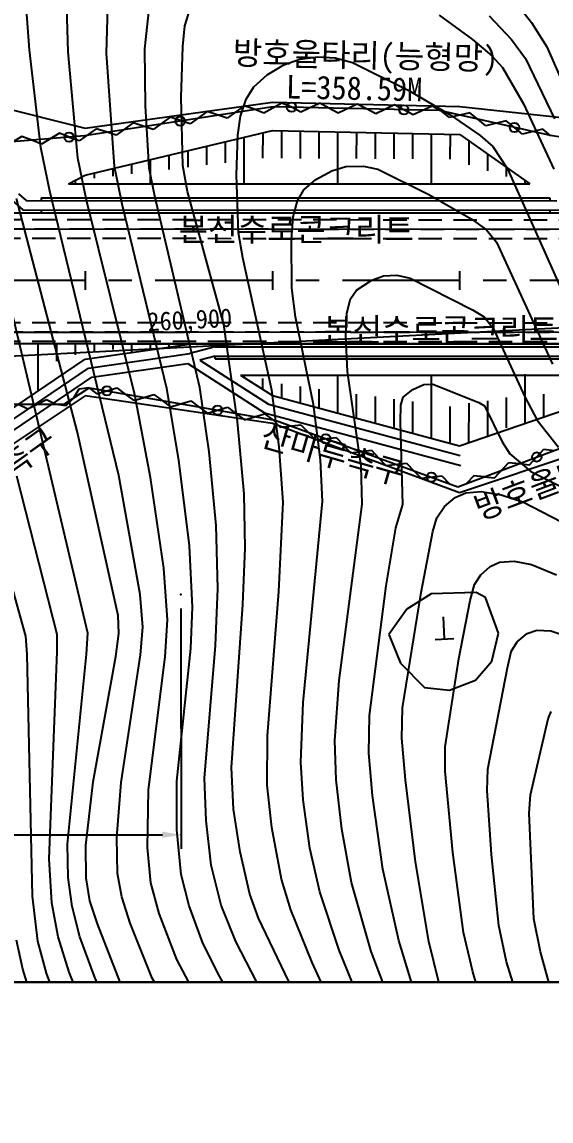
# Model space of a CAD drawing. Header units: millimetres. Extents: x 14054 to 14850, y 1103 to 1809.
# Drawn here: x 14274.6 to 14331.1, y 1376.6 to 1493.9 of the extents above; entities that cross this region are included whole.
import ezdxf
from ezdxf.xclip import XClip

# ---------------------------------------------------------------- set-up
doc = ezdxf.new("R2010")
doc.units = ezdxf.units.MM
doc.header["$LTSCALE"] = 10
doc.header["$MEASUREMENT"] = 0
doc.header["$XCLIPFRAME"] = 2
doc.linetypes.add('CENTER', pattern=[2, 1.25, -0.25, 0.25, -0.25])
doc.linetypes.add('HIDDEN', pattern=[0.375, 0.25, -0.125])
doc.layers.add('TX-PAPR', color=2, linetype='Continuous', plot=False)
doc.layers.add('TZ-BASE', color=253, linetype='Continuous')
doc.layers.add('TZ-CABL', color=4, linetype='Continuous')
doc.styles.add('HANA', font='GulimChe.ttf')
doc.styles.get("Standard").update_dxf_attribs({"font": 'GulimChe.ttf'})
doc.linetypes.add('I_LINE', pattern='A,3.5,["I",Standard,S=1,R=0,X=-1,Y=-0.5],3.5', length=7)
doc.linetypes.add('ZIGZAG', pattern='A,0.0001,-0.2,[131,ltypeshp.shx,S=0.2,R=0,X=-0.2,Y=0],-0.4,[131,ltypeshp.shx,S=0.2,R=180,X=0.2,Y=0],-0.2', length=0.8001)

# ---------------------------------------------------------------- blocks, each defined once
blk = doc.blocks.new('JD-SSG3')
at = {"layer": 'TZ-BASE'}
for p, q in [((134.07, 24.57, 121), (133.45, 32.68, 121)), ((138.2, 24.38, 122), (137.97, 32.14, 122)), ((142.31, 24.22, 123), (142.49, 31.16, 123)), ((185.09, 30.8, 123), (187.69, 27.5, 123)), ((146.37, 24.7, 124), (146.98, 30.33, 124)), ((150.67, 27.16, 125), (151.4, 29.52, 125)), ((177.82, 28.27, 125), (181.39, 25.69, 125)), ((183.17, 28.23, 124), (185.53, 25.69, 124)), ((150.43, 24.95, 125), (150.67, 27.16, 125)), ((187.69, 27.5, 123), (189.32, 24.91, 123)), ((146.47, 18.6, 124), (146.37, 24.7, 124)), ((150.27, 19.48, 125), (150.43, 24.95, 125)), ((181.39, 25.69, 125), (183.45, 23.94, 125)), ((185.53, 25.69, 124), (187.02, 23.64, 124)), ((189.32, 24.91, 123), (192.88, 16.75, 123)), ((135.27, 14.16, 121), (134.07, 24.57, 121)), ((139.24, 13.02, 122), (138.2, 24.38, 122)), ((143.13, 12.11, 123), (142.31, 24.22, 123)), ((161.23, 22.98, 126), (162.92, 23.6, 126)), ((162.92, 23.6, 126), (164.85, 23.83, 126)), ((164.85, 23.83, 126), (166.71, 23.72, 126)), ((166.71, 23.72, 126), (168.57, 23.22, 126)), ((183.45, 23.94, 125), (184.59, 22.68, 125)), ((187.02, 23.64, 124), (190.14, 17.21, 124)), ((159.44, 21.93, 126), (161.23, 22.98, 126)), ((168.57, 23.22, 126), (174.57, 20.23, 126)), ((184.59, 22.68, 125), (186.81, 18.83, 125)), ((120.01, 21.22), (140.01, 16.22)), ((120.01, 21.22), (140.01, 16.22)), ((158.03, 20.64, 126), (159.44, 21.93, 126)), ((157.21, 19.3, 126), (158.03, 20.64, 126)), ((174.57, 20.23, 126), (178.99, 17.65, 126)), ((140.01, 16.22), (160.01, 18.98)), ((140.01, 16.22), (160.01, 18.98)), ((150.45, 12.21, 125), (150.27, 19.48, 125)), ((156.61, 17.5, 126), (157.21, 19.3, 126)), ((161.03, 18.9), (159.08, 17.81)), ((160.01, 18.98), (180.01, 18.53)), ((160.01, 18.98), (180.01, 18.53)), ((162.06, 18.45), (161.03, 18.9)), ((165.07, 18.88), (163.04, 17.93)), ((166.05, 18.36), (165.07, 18.88)), ((169.06, 18.79), (167.04, 17.83)), ((170.05, 18.27), (169.06, 18.79)), ((186.81, 18.83, 125), (190.07, 11.85, 125)), ((120.59, 18.6), (133.36, 7.48)), ((146.86, 11.94, 124), (146.47, 18.6, 124)), ((153.05, 17.98), (151.23, 16.69)), ((154.12, 17.64), (153.05, 17.98)), ((155.18, 17.3), (154.12, 17.64)), ((157.01, 18.59), (155.18, 17.3)), ((158.07, 18.25), (157.01, 18.59)), ((159.08, 17.81), (158.06, 18.26)), ((163.04, 17.93), (162.06, 18.45)), ((167.04, 17.83), (166.05, 18.36)), ((171.04, 17.74), (170.05, 18.27)), ((173.06, 18.7), (171.04, 17.74)), ((174.05, 18.18), (173.06, 18.7)), ((175.03, 17.64), (174.05, 18.17)), ((177.06, 18.58), (175.03, 17.64)), ((178.05, 18.04), (177.06, 18.58)), ((178.91, 17.34), (178.05, 18.04)), ((181.08, 17.87), (178.91, 17.34)), ((178.99, 17.65, 126), (182.19, 15.44, 126)), ((180.01, 18.53), (199.98, 16.38)), ((180.01, 18.53), (199.98, 16.38)), ((181.95, 17.17), (181.08, 17.87)), ((145.15, 16.77), (143.32, 15.48)), ((146.21, 16.43), (145.15, 16.77)), ((149.1, 17.38), (147.28, 16.08)), ((150.16, 17.03), (149.1, 17.38)), ((151.23, 16.69), (150.16, 17.03)), ((156.3, 15.46, 126), (156.61, 17.5, 126)), ((182.81, 16.46), (181.95, 17.17)), ((184.98, 17), (182.81, 16.46)), ((185.85, 16.29), (184.98, 17)), ((133.27, 15.34), (131.36, 14.18)), ((134.31, 14.92), (133.27, 15.34)), ((137.26, 15.67), (135.35, 14.51)), ((138.3, 15.25), (137.26, 15.67)), ((141.19, 16.16), (139.37, 14.87)), ((140, 11.2), (160.01, 15.98)), ((142.26, 15.82), (141.19, 16.16)), ((143.32, 15.48), (142.26, 15.82)), ((147.28, 16.08), (146.21, 16.43)), ((156.17, 11.22, 126), (156.3, 15.46, 126)), ((157, 10.27), (157.01, 15.26)), ((159, 13.01), (159.01, 15.74)), ((160.01, 15.98), (180.01, 15.53)), ((161, 13), (161.01, 15.96)), ((163, 12.99), (163.01, 15.91)), ((165, 12.98), (165.01, 15.87)), ((167, 10.27), (167.01, 15.82)), ((169, 12.96), (169.01, 15.78)), ((171, 12.95), (171.01, 15.73)), ((173, 12.94), (173.01, 15.69)), ((175, 12.93), (175.01, 15.65)), ((177, 10.26), (177.01, 15.6)), ((179, 12.91), (179.01, 15.56)), ((180.01, 15.53), (187.49, 10.26)), ((182.19, 15.44, 126), (183.53, 14.24, 126)), ((186.72, 15.57), (185.85, 16.28)), ((188.89, 16.12), (186.72, 15.57)), ((189.75, 15.41), (188.89, 16.12)), ((135.35, 14.51), (134.31, 14.92)), ((136.23, 9.49, 121), (135.27, 14.16, 121)), ((139.37, 14.87), (138.3, 15.21)), ((153, 12.29), (153, 14.31)), ((155, 12.53), (155.01, 14.78)), ((181, 12.29), (181.01, 14.83)), ((183.53, 14.24, 126), (185.11, 11.88, 126)), ((140.17, 8.51, 122), (139.24, 13.02, 122)), ((149, 11.81), (149, 13.35)), ((151, 12.05), (151, 13.83)), ((183, 11.66), (183, 13.42)), ((143, 11.09), (143, 11.91)), ((143.97, 8.09, 123), (143.13, 12.11, 123)), ((145, 11.33), (145, 12.39)), ((147.46, 8.96, 124), (146.86, 11.94, 124)), ((147, 10.27), (147, 12.87)), ((150.94, 9.45, 125), (150.45, 12.21, 125)), ((166.34, 11.66, 127), (167.84, 12.11, 127)), ((167.84, 12.11, 127), (169.73, 12.16, 127)), ((169.73, 12.16, 127), (171.27, 11.85, 127)), ((171.27, 11.85, 127), (176.72, 9.14, 127)), ((185, 11.04), (185, 12.01)), ((185.11, 11.88, 126), (193.39, -6.73, 126)), ((138.22, 10.28), (140, 11.2)), ((139, 10.28), (139, 10.68)), ((141, 10.86), (141, 11.44)), ((156.38, 5.04, 126), (156.17, 11.22, 126)), ((163.38, 9.64, 127), (164.64, 10.74, 127)), ((164.64, 10.74, 127), (166.34, 11.66, 127)), ((187, 10.26), (187, 10.6)), ((140.3, -37.73, 119), (128.92, 10.43, 119)), ((143.6, -20.87, 121), (136.23, 9.49, 121)), ((138.22, 10.28), (187.49, 10.26)), ((154.82, -4.74, 125), (150.94, 9.45, 125)), ((162.7, 8.45, 127), (163.38, 9.64, 127)), ((139.2, -16.3, 120), (132.69, 8.7, 120)), ((132.91, 9.19), (133.73, 8.48)), ((133.73, 8.48), (190.36, 8.46)), ((135.31, 8.78), (135.31, 8.48)), ((135.31, 8.78), (189.62, 8.76)), ((145.32, -12.27, 122), (140.17, 8.51, 122)), ((152.25, -11.49, 124), (147.46, 8.96, 124)), ((162.21, 6.75, 127), (162.7, 8.45, 127)), ((176.72, 9.14, 127), (181.22, 6.54, 127)), ((189.62, 8.76), (189.62, 8.46)), ((132.19, 7.18), (264.8, 7.13)), ((133.36, 7.48), (190.67, 7.46)), ((135.31, 7.48), (135.31, 7.17)), ((148.74, -11.61, 123), (143.97, 8.09, 123)), ((189.62, 7.46), (189.62, 7.15)), ((162.03, 4.33, 127), (162.21, 6.75, 127)), ((181.22, 6.54, 127), (182.86, 5.37, 127)), ((156.86, 2.35, 126), (156.38, 5.04, 126)), ((182.86, 5.37, 127), (183.95, 4.03, 127)), ((162.08, -0.89, 127), (162.03, 4.33, 127)), ((183.95, 4.03, 127), (189.92, -8.98, 127)), ((159.95, -11.78, 126), (156.86, 2.35, 126)), ((140, 0.95), (140, -1.05)), ((160, 0.94), (160, -1.06)), ((170.63, -0.03, 128), (171.88, 0.45, 128)), ((171.88, 0.45, 128), (173.3, 0.53, 128)), ((173.3, 0.53, 128), (174.71, 0.2, 128)), ((174.71, 0.2, 128), (181.38, -3.2, 128)), ((180, 0.93), (180, -1.07)), ((-0.01, -14.99), (280, -0.47)), ((162.47, -3.92, 127), (162.08, -0.89, 127)), ((168.35, -2, 128), (168.99, -1.08, 128)), ((168.99, -1.08, 128), (170.63, -0.03, 128)), ((167.94, -3.55, 128), (168.35, -2, 128)), ((181.38, -3.2, 128), (182.62, -3.94, 128)), ((164.39, -13.3, 127), (162.47, -3.92, 127)), ((167.84, -6.01, 128), (167.94, -3.55, 128)), ((182.62, -3.94, 128), (183.58, -5.14, 128)), ((156.27, -15.1, 125), (154.82, -4.74, 125)), ((183.58, -5.14, 128), (186.96, -12.5, 128)), ((264.8, -6.86), (0, -6.78)), ((135, -11.86), (135, -6.82)), ((137, -8.66), (137, -6.82)), ((139, -7.99), (139, -6.82)), ((140, -8.47), (151.42, -6.83)), ((141, -7.58), (141, -6.82)), ((142.66, -6.82), (200, -6.84)), ((143, -7.43), (143, -6.82)), ((145, -7.75), (145, -6.82)), ((147, -7.46), (147, -6.83)), ((149, -7.18), (149, -6.83)), ((153.91, -7.13), (153.91, -6.83)), ((168.02, -9.76, 128), (167.84, -6.01, 128)), ((140.37, -9.43), (151.19, -7.87)), ((153.91, -7.13), (151.19, -7.87)), ((153.91, -8.13), (152.27, -8.56)), ((153.91, -7.13), (208.04, -7.14)), ((153.91, -8.43), (153.91, -8.13)), ((153.91, -8.13), (207.69, -8.14)), ((119.99, -22.01), (140, -8.47)), ((140.74, -10.39), (150.96, -8.91)), ((150.96, -8.91), (159.18, -14.18)), ((152.27, -8.56), (159.59, -13.26)), ((153.91, -8.43), (200, -8.44)), ((120.19, -23.08), (140.37, -9.43)), ((120.38, -24.16), (140.74, -10.39)), ((156.61, -10.16), (160, -12.33)), ((156.61, -10.16), (201.93, -10.17)), ((157, -10.41), (157, -10.16)), ((159, -11.69), (159, -10.54)), ((167, -14.21), (167, -10.16)), ((169.49, -19.9, 128), (168.02, -9.76, 128)), ((176.99, -16.89), (177, -10.17)), ((179.99, -17.7), (201.93, -10.17)), ((187, -15.29), (187, -10.05)), ((139.33, -11.65), (138.77, -12.62)), ((140.44, -11.52), (139.33, -11.65)), ((140.36, -11.5), (141.26, -12.17)), ((141.26, -12.17), (143.4, -11.53)), ((143.4, -11.53), (144.3, -12.19)), ((150.03, -19.25, 123), (148.74, -11.61, 123)), ((153.25, -18.34, 124), (152.25, -11.49, 124)), ((161, -12.6), (161, -11.11)), ((163, -13.13), (163, -11.38)), ((165, -13.67), (165, -11.65)), ((173.98, -12.51, 129), (175.01, -11.7, 129)), ((175.01, -11.7, 129), (176.16, -11.18, 129)), ((176.16, -11.18, 129), (177.15, -11.13, 129)), ((177.15, -11.13, 129), (182.05, -13.1, 129)), ((140, -12.36), (119.99, -25.71)), ((140, -12.36), (119.99, -25.71)), ((133.88, -13.77), (135.87, -12.76)), ((135.87, -12.76), (136.87, -13.26)), ((137.98, -13.41), (138.77, -12.61)), ((160, -15.33), (140, -12.36)), ((160, -15.33), (140, -12.36)), ((144.3, -12.19), (145.2, -12.86)), ((145.2, -12.86), (147.34, -12.22)), ((146.99, -21.11, 122), (145.32, -12.27, 122)), ((147.34, -12.22), (148.24, -12.88)), ((148.24, -12.88), (149.14, -13.55)), ((149.14, -13.55), (151.28, -12.91)), ((151.28, -12.91), (152.18, -13.57)), ((160.74, -17.81, 126), (159.95, -11.78, 126)), ((160, -12.33), (179.99, -17.7)), ((169, -14.74), (169, -12.19)), ((171, -15.28), (171, -12.46)), ((173, -15.82), (173, -12.73)), ((173.73, -13.36, 129), (173.98, -12.51, 129)), ((185, -15.81), (185, -12.55)), ((186.96, -12.5, 128), (188.29, -14.96, 128)), ((189, -14.58), (189, -12.19)), ((132.87, -13.27), (133.88, -13.77)), ((136.88, -13.26), (137.98, -13.41)), ((152.18, -13.57), (153.08, -14.24)), ((153.08, -14.24), (155.22, -13.6)), ((155.22, -13.6), (156.12, -14.26)), ((159.59, -13.26), (180.06, -18.75)), ((165.14, -19.21, 127), (164.39, -13.3, 127)), ((173.68, -15.15, 129), (173.73, -13.36, 129)), ((175, -16.35), (175, -12.99)), ((178.99, -17.43), (179, -13.53)), ((180.99, -17.29), (181, -13.16)), ((182.05, -13.1, 129), (182.66, -13.46, 129)), ((182.66, -13.46, 129), (184.54, -17.29, 129)), ((183, -16.62), (183, -12.92)), ((156.12, -14.26), (157.02, -14.93)), ((156.98, -22.84, 125), (156.27, -15.1, 125)), ((157.02, -14.93), (159.16, -14.29)), ((159.16, -14.29), (160.06, -14.95)), ((159.18, -14.18), (180.12, -19.8)), ((160.07, -14.91), (160.84, -15.72)), ((173.92, -23.99, 129), (173.68, -15.15, 129)), ((188.29, -14.96, 128), (190.55, -17.87, 128)), ((143.53, -35.85, 120), (139.2, -16.3, 120)), ((179.99, -22.72), (160, -15.33)), ((179.99, -22.72), (160, -15.33)), ((160.84, -15.72), (163.06, -15.46)), ((163.06, -15.46), (163.83, -16.27)), ((163.83, -16.27), (164.6, -17.08)), ((200, -16.03), (179.99, -22.72)), ((200, -16.03), (179.99, -22.72)), ((164.6, -17.08), (166.82, -16.83)), ((166.82, -16.83), (167.59, -17.64)), ((184.54, -17.29, 129), (185.37, -18.57, 129)), ((154, -26.24, 124), (153.25, -18.34, 124)), ((161.15, -23.75, 126), (160.74, -17.81, 126)), ((167.59, -17.64), (168.36, -18.45)), ((168.36, -18.45), (170.58, -18.19)), ((170.58, -18.19), (171.35, -19)), ((185.37, -18.57, 129), (187.6, -20.46, 129)), ((187.47, -19.73), (188.99, -18.09)), ((188.99, -18.09), (190.1, -18.21)), ((151.14, -28.4, 123), (150.03, -19.25, 123)), ((165.37, -23.67, 127), (165.14, -19.21, 127)), ((169.6, -23.93, 128), (169.49, -19.9, 128)), ((171.35, -19), (172.12, -19.81)), ((172.12, -19.81), (174.34, -19.56)), ((174.34, -19.56), (175.11, -20.37)), ((183.73, -21.14), (185.25, -19.5)), ((185.25, -19.5), (186.36, -19.61)), ((186.36, -19.61), (187.47, -19.73)), ((137.01, -37.87, 118), (132.73, -20.95, 118)), ((145.89, -33.61, 121), (143.6, -20.87, 121)), ((148.41, -30.8, 122), (146.99, -21.11, 122)), ((175.11, -20.37), (175.88, -21.18)), ((175.88, -21.18), (178.1, -20.92)), ((178.1, -20.92), (178.87, -21.73)), ((181.5, -20.91), (180.74, -21.73)), ((182.62, -21.02), (181.5, -20.91)), ((182.62, -21.02), (183.73, -21.14)), ((187.6, -20.46, 129), (190.93, -22.12, 129)), ((133.67, -38.03, 117), (129.6, -23.43, 117)), ((157.1, -28.66, 125), (156.98, -22.84, 125)), ((178.38, -24.19, 130), (179.51, -23.25, 130)), ((179.51, -23.25, 130), (180.65, -22.75, 130)), ((180.65, -22.75, 130), (182.3, -22.61, 130)), ((182.3, -22.61, 130), (184.45, -22.94, 130)), ((184.45, -22.94, 130), (186.74, -23.7, 130)), ((160.68, -33.28, 126), (161.15, -23.75, 126)), ((163.3, -45.12, 127), (165.37, -23.67, 127)), ((167.13, -42.77, 128), (169.6, -23.93, 128)), ((173.17, -26.48, 129), (173.92, -23.99, 129)), ((177.55, -25.39, 130), (178.38, -24.19, 130)), ((186.74, -23.7, 130), (190.87, -25.83, 130)), ((177.13, -26.86, 130), (177.55, -25.39, 130)), ((154.19, -32.95, 124), (154, -26.24, 124)), ((172.17, -32.67, 129), (173.17, -26.48, 129)), ((175.9, -33.38, 130), (177.13, -26.86, 130)), ((151.48, -34.95, 123), (151.14, -28.4, 123)), ((156.86, -34.66, 125), (157.1, -28.66, 125)), ((183.26, -30.61, 131), (184.26, -30.16, 131)), ((184.26, -30.16, 131), (185.83, -30.05, 131)), ((185.83, -30.05, 131), (187.66, -30.39, 131)), ((187.66, -30.39, 131), (190.33, -31.49, 131)), ((148.82, -36.3, 122), (148.41, -30.8, 122)), ((181.57, -32.53, 131), (182.26, -31.48, 131)), ((182.26, -31.48, 131), (183.26, -30.61, 131)), ((170.37, -46.51, 129), (172.17, -32.67, 129)), ((181.11, -34.25, 131), (181.57, -32.53, 131)), ((146.18, -37.08, 121), (145.89, -33.61, 121)), ((153.93, -39.04, 124), (154.19, -32.95, 124)), ((159.48, -48.71, 126), (160.68, -33.28, 126)), ((173.9, -45.69, 130), (175.9, -33.38, 130)), ((176.95, -33.53, 130.35), (174.36, -35.18, 130.35)), ((181.78, -33.4, 130.35), (176.95, -33.53, 130.35)), ((182.77, -33.9, 130.35), (181.78, -33.4, 130.35)), ((184.14, -37.72, 130.35), (182.77, -33.9, 130.35)), ((151.28, -39.37, 123), (151.48, -34.95, 123)), ((155.65, -52.06, 125), (156.86, -34.66, 125)), ((174.36, -35.18, 130.35), (172.45, -37.87, 130.35)), ((179.93, -40.48, 131), (181.11, -34.25, 131)), ((143.62, -37.75, 120), (143.53, -35.85, 120)), ((148.55, -40.24, 122), (148.82, -36.3, 122)), ((178.38, -38.36, 130.52), (178.26, -35.97, 130.52)), ((145.93, -40.04, 121), (146.18, -37.08, 121)), ((187.21, -37.75, 132), (188.23, -37.41, 132)), ((188.23, -37.41, 132), (189.73, -37.48, 132)), ((189.73, -37.48, 132), (191.59, -38.08, 132)), ((133.83, -40, 117), (133.67, -38.03, 117)), ((137.03, -39.73, 118), (137.01, -37.87, 118)), ((140.17, -39.97, 119), (140.3, -37.73, 119)), ((143.28, -40.23, 120), (143.62, -37.75, 120)), ((172.45, -37.87, 130.35), (173.7, -40.94, 130.35)), ((177.38, -38.41, 130.52), (179.38, -38.31, 130.52)), ((183.45, -40.71, 130.35), (184.14, -37.72, 130.35)), ((185.5, -39.67, 132), (186.13, -38.64, 132)), ((186.13, -38.64, 132), (187.21, -37.75, 132)), ((136.18, -61.83, 118), (137.03, -39.73, 118)), ((149.8, -53.53, 123), (151.28, -39.37, 123)), ((152.76, -53.22, 124), (153.93, -39.04, 124)), ((185.1, -41.43, 132), (185.5, -39.67, 132)), ((134.38, -65.81, 117), (133.83, -40, 117)), ((138.14, -60.28, 119), (140.17, -39.97, 119)), ((140.86, -53.6, 120), (143.28, -40.23, 120)), ((143.85, -53.68, 121), (145.93, -40.04, 121)), ((146.79, -54.46, 122), (148.55, -40.24, 122)), ((173.7, -40.94, 130.35), (176.25, -43.52, 130.35)), ((178.45, -49.86, 131), (179.93, -40.48, 131)), ((181.69, -42.75, 130.35), (183.45, -40.71, 130.35)), ((183, -52.26, 132), (185.1, -41.43, 132)), ((166.67, -49.2, 128), (167.13, -42.77, 128)), ((178.9, -43.81, 130.35), (181.69, -42.75, 130.35)), ((176.25, -43.52, 130.35), (178.9, -43.81, 130.35)), ((163.03, -51.51, 127), (163.3, -45.12, 127)), ((173.83, -48.96, 130), (173.9, -45.69, 130)), ((170.32, -50.56, 129), (170.37, -46.51, 129)), ((187.55, -55, 133), (189.44, -46.88, 133)), ((189.44, -46.88, 133), (189.76, -46.08, 133)), ((159.44, -53.97, 126), (159.48, -48.71, 126)), ((166.81, -53.39, 128), (166.67, -49.2, 128)), ((174.22, -53.4, 130), (173.83, -48.96, 130)), ((178.46, -52.48, 131), (178.45, -49.86, 131)), ((163.28, -55.52, 127), (163.03, -51.51, 127)), ((170.68, -55.06, 129), (170.32, -50.56, 129)), ((155.87, -56.52, 125), (155.65, -52.06, 125)), ((179.27, -61.17, 131), (178.46, -52.48, 131)), ((182.94, -54.52, 132), (183, -52.26, 132)), ((140.09, -60.42, 120), (140.86, -53.6, 120)), ((143.41, -59.54, 121), (143.85, -53.68, 121)), ((149.81, -58.69, 123), (149.8, -53.53, 123)), ((152.92, -57.74, 124), (152.76, -53.22, 124)), ((159.93, -58.5, 126), (159.44, -53.97, 126)), ((167.42, -58.68, 128), (166.81, -53.39, 128)), ((175.28, -62.14, 130), (174.22, -53.4, 130)), ((146.66, -60.63, 122), (146.79, -54.46, 122)), ((171.8, -62.93, 129), (170.68, -55.06, 129)), ((183.4, -61.37, 132), (182.94, -54.52, 132)), ((187.44, -56.95, 133), (187.55, -55, 133)), ((164.02, -60.71, 127), (163.28, -55.52, 127)), ((156.56, -61.08, 125), (155.87, -56.52, 125)), ((187.93, -68.25, 133), (187.44, -56.95, 133)), ((150.25, -63.51, 123), (149.81, -58.69, 123)), ((153.46, -62.52, 124), (152.92, -57.74, 124)), ((160.97, -64.02, 126), (159.93, -58.5, 126)), ((168.47, -64.36, 128), (167.42, -58.68, 128)), ((143.48, -63.41, 121), (143.41, -59.54, 121)), ((138.21, -63.82, 119), (138.14, -60.28, 119)), ((140.11, -63.87, 120), (140.09, -60.42, 120)), ((147.01, -64.41, 122), (146.66, -60.63, 122)), ((165.06, -65.36, 127), (164.02, -60.71, 127)), ((136.47, -66.52, 118), (136.18, -61.83, 118)), ((157.58, -65.6, 125), (156.56, -61.08, 125)), ((176.7, -70.67, 130), (175.28, -62.14, 130)), ((180.42, -69.69, 131), (179.27, -61.17, 131)), ((184.17, -68.96, 132), (183.4, -61.37, 132)), ((154.55, -66.78, 124), (153.46, -62.52, 124)), ((173.49, -70.56, 129), (171.8, -62.93, 129)), ((138.61, -66.94, 119), (138.21, -63.82, 119)), ((140.5, -66.33, 120), (140.11, -63.87, 120)), ((143.92, -65.88, 121), (143.48, -63.41, 121)), ((147.93, -67.67, 122), (147.01, -64.41, 122)), ((151.13, -66.87, 123), (150.25, -63.51, 123)), ((161.98, -67.29, 126), (160.97, -64.02, 126)), ((170.56, -71.73, 128), (168.47, -64.36, 128)), ((158.51, -68.16, 125), (157.58, -65.6, 125)), ((167.13, -71.6, 127), (165.06, -65.36, 127)), ((134.96, -70.63, 117), (134.38, -65.81, 117)), ((137.13, -70.18, 118), (136.47, -66.52, 118)), ((141.32, -68.78, 120), (140.5, -66.33, 120)), ((144.82, -68.72, 121), (143.92, -65.88, 121)), ((152.55, -70.72, 123), (151.13, -66.87, 123)), ((156.1, -70.65, 124), (154.55, -66.78, 124)), ((139.45, -70.15, 119), (138.61, -66.94, 119)), ((149.82, -72.6, 122), (147.93, -67.67, 122)), ((164.27, -72.92, 126), (161.98, -67.29, 126)), ((143.91, -75.43, 120), (141.32, -68.78, 120)), ((147.17, -74.58, 121), (144.82, -68.72, 121)), ((160.54, -72.41, 125), (158.51, -68.16, 125)), ((185.02, -72.82, 132), (184.17, -68.96, 132)), ((188.65, -71.77, 133), (187.93, -68.25, 133)), ((138.32, -73.95, 118), (137.13, -70.18, 118)), ((141, -74.39, 119), (139.45, -70.15, 119)), ((181.4, -73.89, 131), (180.42, -69.69, 131)), ((133.36, -73.63, 116), (132.69, -70.51, 116)), ((135.89, -74.06, 117), (134.96, -70.63, 117)), ((154.19, -74.06, 123), (152.55, -70.72, 123)), ((159.89, -78, 124), (156.1, -70.65, 124)), ((171.44, -82.03, 127), (167.13, -71.6, 127)), ((175.41, -76.76, 129), (173.49, -70.56, 129)), ((177.95, -75.68, 130), (176.7, -70.67, 130)), ((151.86, -76.49, 122), (149.82, -72.6, 122)), ((174.15, -100.1, 125), (160.54, -72.41, 125)), ((174.68, -82.68, 128), (170.56, -71.73, 128)), ((190.15, -77.21, 133), (188.65, -71.77, 133)), ((134.94, -78.83, 116), (133.36, -73.63, 116)), ((140.09, -78.34, 118), (138.32, -73.95, 118)), ((178.42, -103.87, 126), (164.27, -72.92, 126)), ((183.02, -79.09, 131), (181.4, -73.89, 131)), ((186.64, -78.31, 132), (185.02, -72.82, 132)), ((137.54, -78.66, 117), (135.89, -74.06, 117)), ((142.76, -78.27, 119), (141, -74.39, 119)), ((149.34, -78.5, 121), (147.17, -74.58, 121)), ((157.43, -79.83, 123), (154.19, -74.06, 123))]:
    blk.add_line(p, q, dxfattribs=at)
at = {"layer": 'TZ-BASE', "ltscale": 0.2}
for p, q in [((160.1, 18.49), (139.93, 15.39)), ((177.84, 18.09), (160.1, 18.49)), ((189.69, 15.43), (177.84, 18.09)), ((139.93, 15.39), (123.01, 13.98)), ((228.16, 9.19), (189.69, 15.43)), ((179.81, -22.08), (212.09, -9.93)), ((137.77, -13.26), (140.44, -11.52)), ((140.44, -11.52), (160.31, -14.99)), ((123.59, -13.28), (137.77, -13.26)), ((160.31, -14.99), (179.81, -22.08))]:
    blk.add_line(p, q, dxfattribs=at)
at = {"layer": 'TZ-BASE', "linetype": 'I_LINE', "ltscale": 0.2}
blk.add_line((0, -5.63), (150.63, -5.59), dxfattribs=at)
at = {"layer": 'TZ-BASE', "linetype": 'ByBlock'}
for p, q in [((150.24, -35.08), (150.27, -60.76)), ((-0.02, -59.45), (148.27, -59.26))]:
    blk.add_line(p, q, dxfattribs=at)
at = {"layer": 'TZ-BASE', "linetype": 'CENTER'}
blk.add_lwpolyline([(700, 0), (644.1, -0.24), (280, -0.1), (0, 0)], dxfattribs=at)
at = {"layer": 'TZ-BASE'}
for centre in [(162.06, 18.45), (174.05, 18.18), (150.17, 16.96), (185.85, 16.29), (138.3, 15.25), (142.33, -11.85), (154.15, -13.92), (165.71, -16.96), (188.23, -18.91), (176.99, -21.05)]:
    blk.add_circle(centre, 0.5, dxfattribs=at)
at = {"layer": 'TZ-BASE', "linetype": 'ByBlock'}
for p in [(150.24, -33.58), (150.27, -59.26)]:
    blk.add_point(p, dxfattribs=at)
blk.add_solid([(148.27, -58.93), (148.27, -59.59), (150.27, -59.26)], dxfattribs=at)
at = {"layer": 'TZ-BASE', "style": 'HANA'}
for s, height, rotation, p in [('방호울타리(능형망)', 2.5, 358.7757, (155.76, 23.04)), ('L=358.59M', 2.5, 358.7757, (161.45, 19.4)), ('본선수로콘크리트', 2.5, 359.9816, (150.01, 4.16)), ('260,900', 2, 2.9683, (146.72, -5.47)), ('본선수로콘크리트', 2.5, 359.9816, (165.44, -6.54)), ('방호울타리(능형망)', 2.5, 20.5623, (182.13, -25.69)), ('수로측구', 2.5, 35.3728, (127, -24.86)), ('산마루측구', 2.5, 344.0025, (158.56, -17.66))]:
    blk.add_text(s, height=height, rotation=rotation, dxfattribs=at).set_placement(p)

msp = doc.modelspace()

# ---------------------------------------------------------------- linework, layer by layer
at = {"layer": 'TX-PAPR', "flags": 128}
msp.add_lwpolyline([(14841.36, 1541.39), (14841.36, 1391.39), (14141.36, 1391.39), (14141.36, 1541.39)], close=True, dxfattribs=at)
at = {"layer": 'TZ-CABL', "linetype": 'HIDDEN'}
for points in [[(14193.21, 1472.88), (14339.52, 1472.82)], [(14193.46, 1471.88), (14339.26, 1471.82)], [(14193.21, 1470.88), (14339.52, 1470.82)]]:
    msp.add_lwpolyline(points, dxfattribs=at)
at = {"layer": 'TZ-CABL', "linetype": 'ZIGZAG', "ltscale": 0.5}
msp.add_lwpolyline([(14193.46, 1471.88), (14339.26, 1471.82)], dxfattribs=at)
at = {"layer": 'TZ-CABL', "linetype": 'HIDDEN', "elevation": 172.49}
for points in [[(14193.22, 1461.88), (14339.52, 1461.82)], [(14193.47, 1460.88), (14339.27, 1460.82)], [(14193.22, 1459.88), (14339.52, 1459.82)]]:
    msp.add_lwpolyline(points, dxfattribs=at)
at = {"layer": 'TZ-CABL', "linetype": 'ZIGZAG', "ltscale": 0.5, "elevation": 172.49}
msp.add_lwpolyline([(14193.47, 1460.88), (14339.27, 1460.82)], dxfattribs=at)

# ---------------------------------------------------------------- block references
at = {"layer": 'TZ-BASE'}
ref = msp.add_blockref('JD-SSG3', (14141.36, 1466.39), dxfattribs=at)
XClip(ref).set_block_clipping_path([(-0.0000000005, -74.9999998167), (699.9994600031, 75.0000001883)])

doc.saveas('drawing.dxf')
